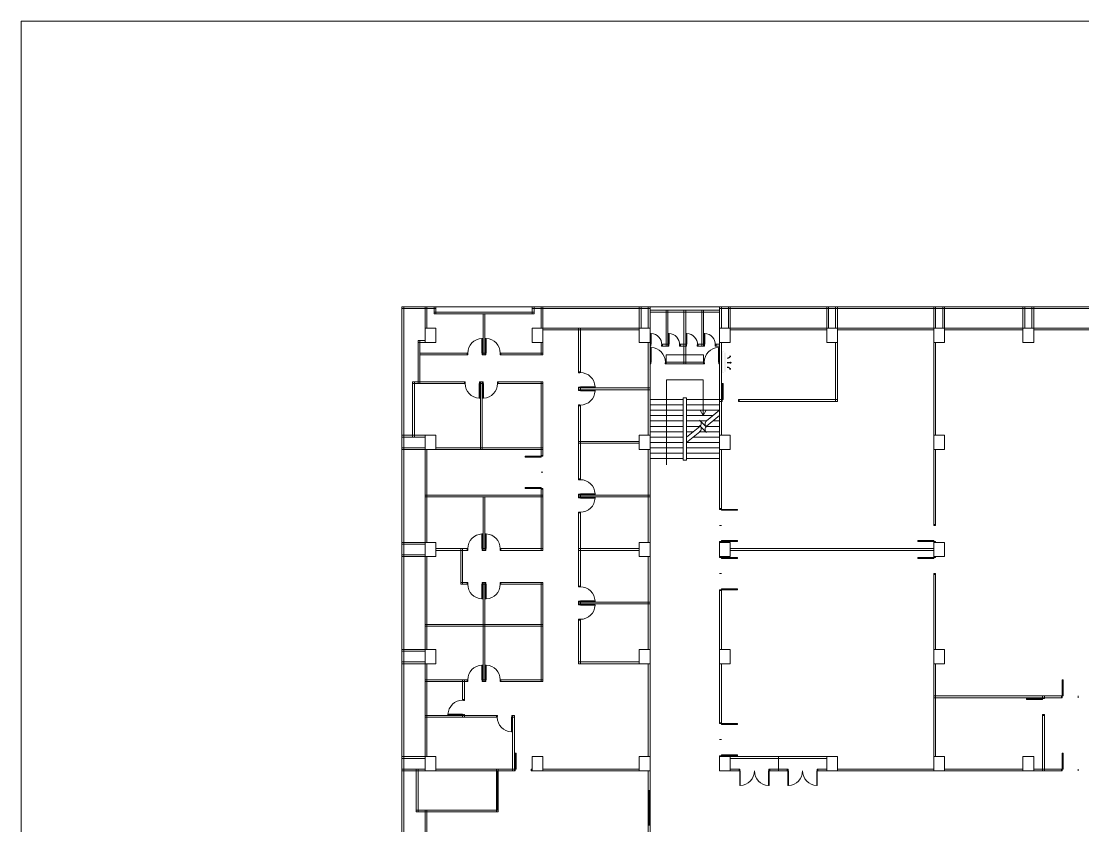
# Model space of a CAD drawing. Header units: metres. Extents: x 159 to 278, y 278 to 360.
# Drawn here: x 158.8 to 218.3, y 314.9 to 360 of the extents above; entities that cross this region are included whole.
import ezdxf

# ---------------------------------------------------------------- set-up
doc = ezdxf.new("R2010")
doc.units = ezdxf.units.M
doc.header["$MEASUREMENT"] = 0
doc.layers.add('BODR', color=13, linetype='Continuous')
doc.layers.add('DOOR', color=7, linetype='Continuous')

msp = doc.modelspace()

# ---------------------------------------------------------------- hatches: boundary and pattern name
at = {"linetype": 'ByBlock', "lineweight": 5}
h = msp.add_hatch(color=8, dxfattribs=at)
h.set_gradient(color1=(15, 228, 235), color2=(241, 254, 254), one_color=1, tint=0.97, name='CURVED')
h.paths.add_polyline_path([(198.099, 341.457), (198.099, 340.287), (198.194, 340.287), (198.194, 340.298), (198.11, 340.298), (198.11, 341.446), (198.194, 341.446), (198.194, 341.457)])
h = msp.add_hatch(color=8, dxfattribs=at)
h.set_gradient(color1=(15, 228, 235), color2=(241, 254, 254), one_color=1, tint=0.97, name='CURVED')
h.paths.add_polyline_path([(198.272, 341.411), (198.233, 341.411), (198.233, 340.335), (198.272, 340.335)])
h = msp.add_hatch(color=8, dxfattribs=at)
h.set_gradient(color1=(0, 255, 255), color2=(102, 255, 255), one_color=1, tint=0.7, name='CURVED')
h.paths.add_polyline_path([(198.361, 340.877), (198.361, 340.807), (198.552, 340.807), (198.552, 340.77), (198.631, 340.843), (198.552, 340.915), (198.552, 340.877)])
h = msp.add_hatch(color=8, dxfattribs=at)
h.set_gradient(color1=(0, 255, 255), color2=(102, 255, 255), one_color=1, tint=0.7, name='CURVED')
h.paths.add_polyline_path([(198.557, 341.16), (198.585, 341.134), (198.585, 341.242), (198.477, 341.233), (198.505, 341.208, -0.359879), (198.364, 341.135), (198.363, 341.065, 0.305546)])
h = msp.add_hatch(color=8, dxfattribs=at)
h.set_gradient(color1=(0, 255, 255), color2=(102, 255, 255), one_color=1, tint=0.7, name='CURVED')
h.paths.add_polyline_path([(198.36, 340.622), (198.361, 340.552, -0.359879), (198.502, 340.479), (198.474, 340.454), (198.581, 340.445), (198.581, 340.553), (198.553, 340.527, 0.305546)])

# ---------------------------------------------------------------- linework, layer by layer
at = {"color": 8, "linetype": 'ByBlock', "lineweight": 5}
for p, q in [((188.046, 343.979), (180.146, 343.979)), ((180.146, 335.979), (180.146, 343.979)), ((181.446, 343.879), (180.146, 343.879)), ((180.246, 295.779), (180.246, 343.979)), ((181.446, 342.779), (181.446, 343.979)), ((182.046, 343.879), (181.446, 343.879)), ((181.546, 342.779), (181.546, 343.979)), ((181.946, 343.579), (181.946, 343.979)), ((182.046, 343.579), (182.046, 343.979)), ((187.446, 343.579), (187.446, 343.979)), ((188.046, 343.879), (187.446, 343.879)), ((187.546, 343.579), (187.546, 343.979)), ((187.946, 342.779), (187.946, 343.979)), ((188.046, 342.779), (188.046, 343.979)), ((188.046, 343.979), (242.446, 343.979)), ((188.046, 343.879), (193.446, 343.879)), ((193.446, 343.979), (194.046, 343.979)), ((193.446, 342.779), (193.446, 343.979)), ((193.446, 343.879), (194.046, 343.879)), ((193.546, 342.779), (193.546, 343.979)), ((193.946, 342.779), (193.946, 343.979)), ((194.046, 342.779), (194.046, 343.979)), ((197.946, 343.979), (198.546, 343.979)), ((197.946, 342.779), (197.946, 343.979)), ((197.946, 343.879), (198.546, 343.879)), ((198.046, 342.779), (198.046, 343.979)), ((198.446, 342.779), (198.446, 343.979)), ((198.546, 342.779), (198.546, 343.979)), ((198.546, 343.879), (231.946, 343.879)), ((203.946, 343.979), (204.546, 343.979)), ((203.946, 342.779), (203.946, 343.979)), ((203.946, 343.879), (204.546, 343.879)), ((204.046, 342.779), (204.046, 343.979)), ((204.446, 342.779), (204.446, 343.979)), ((204.546, 342.779), (204.546, 343.979)), ((209.946, 343.979), (210.546, 343.979)), ((209.946, 342.779), (209.946, 343.979)), ((209.946, 343.879), (210.546, 343.879)), ((210.046, 342.779), (210.046, 343.979)), ((210.446, 342.779), (210.446, 343.979)), ((210.546, 342.779), (210.546, 343.979)), ((214.946, 343.979), (215.546, 343.979)), ((214.946, 342.779), (214.946, 343.979)), ((214.946, 343.879), (215.546, 343.879)), ((215.046, 342.779), (215.046, 343.979)), ((215.446, 342.779), (215.446, 343.979)), ((215.546, 342.779), (215.546, 343.979)), ((187.546, 343.679), (181.946, 343.679)), ((187.546, 343.579), (181.946, 343.579)), ((184.696, 343.579), (184.696, 341.279)), ((184.796, 343.579), (184.796, 341.279)), ((197.946, 343.779), (194.046, 343.779)), ((197.946, 343.679), (194.046, 343.679)), ((194.946, 343.779), (194.946, 341.779)), ((195.046, 343.779), (195.046, 341.779)), ((195.946, 340.779), (195.946, 343.779)), ((196.046, 340.779), (196.046, 343.779)), ((196.946, 343.779), (196.946, 341.779)), ((197.046, 343.779), (197.046, 341.779)), ((181.446, 341.979), (181.446, 342.779)), ((181.446, 342.779), (182.046, 342.779)), ((182.046, 342.779), (182.046, 341.979)), ((187.446, 341.979), (187.446, 342.779)), ((187.446, 342.779), (188.046, 342.779)), ((193.446, 342.779), (188.046, 342.779)), ((188.046, 342.779), (188.046, 341.979)), ((193.446, 342.679), (188.046, 342.679)), ((190.046, 340.279), (190.046, 342.779)), ((190.146, 340.289), (190.146, 342.779)), ((193.446, 341.979), (193.446, 342.779)), ((193.446, 342.779), (194.046, 342.779)), ((194.046, 342.779), (194.046, 341.979)), ((197.946, 342.779), (198.546, 342.779)), ((197.946, 341.979), (197.946, 342.779)), ((197.946, 342.779), (198.546, 342.779)), ((203.946, 342.779), (198.546, 342.779)), ((198.546, 342.779), (198.546, 341.979)), ((203.946, 342.679), (198.546, 342.679)), ((203.946, 342.779), (232.546, 342.779)), ((203.946, 341.979), (203.946, 342.779)), ((203.946, 342.779), (204.546, 342.779)), ((204.546, 342.779), (204.546, 341.979)), ((204.546, 342.679), (209.946, 342.679)), ((209.946, 341.979), (209.946, 342.779)), ((209.946, 342.779), (210.546, 342.779)), ((210.546, 342.779), (210.546, 341.979)), ((210.546, 342.679), (214.946, 342.679)), ((214.946, 341.979), (214.946, 342.779)), ((214.946, 342.779), (215.546, 342.779)), ((215.546, 342.779), (215.546, 341.979)), ((215.546, 342.679), (219.946, 342.679)), ((181.046, 339.679), (181.046, 342.079)), ((181.446, 342.079), (181.046, 342.079)), ((181.146, 339.679), (181.146, 342.079)), ((181.446, 341.979), (181.046, 341.979)), ((182.046, 341.979), (181.446, 341.979)), ((188.046, 341.979), (187.446, 341.979)), ((187.946, 341.979), (187.946, 341.279)), ((188.046, 341.979), (188.046, 341.279)), ((194.046, 341.979), (193.446, 341.979)), ((193.946, 341.979), (193.946, 336.779)), ((194.046, 341.979), (194.046, 336.779)), ((194.086, 341.779), (194.046, 341.779)), ((194.096, 341.679), (194.046, 341.679)), ((195.096, 341.779), (194.696, 341.779)), ((195.086, 341.879), (194.706, 341.879)), ((196.096, 341.779), (195.696, 341.779)), ((196.086, 341.879), (195.706, 341.879)), ((197.096, 341.779), (196.696, 341.779)), ((197.086, 341.879), (196.706, 341.879)), ((197.946, 341.779), (197.696, 341.779)), ((197.946, 341.879), (197.706, 341.879)), ((197.946, 336.779), (197.946, 341.979)), ((198.546, 341.979), (197.946, 341.979)), ((198.046, 336.779), (198.046, 341.979)), ((204.546, 341.979), (203.946, 341.979)), ((204.446, 341.979), (204.446, 338.679)), ((204.546, 341.979), (204.546, 338.679)), ((209.946, 336.779), (209.946, 341.979)), ((210.546, 341.979), (209.946, 341.979)), ((210.046, 336.779), (210.046, 341.979)), ((215.546, 341.979), (214.946, 341.979)), ((181.146, 341.379), (183.836, 341.379)), ((181.146, 341.279), (183.846, 341.279)), ((184.646, 341.279), (184.846, 341.279)), ((184.656, 341.379), (184.836, 341.379)), ((185.646, 341.279), (188.046, 341.279)), ((185.656, 341.379), (188.046, 341.379)), ((194.086, 340.879), (194.046, 340.879)), ((197.086, 340.879), (194.906, 340.879)), ((197.046, 341.279), (194.946, 341.279)), ((194.946, 340.779), (194.946, 341.279)), ((197.046, 340.779), (197.046, 341.279)), ((197.946, 340.879), (197.906, 340.879)), ((194.096, 340.779), (194.046, 340.779)), ((197.096, 340.779), (194.896, 340.779)), ((197.946, 340.779), (197.896, 340.779)), ((180.746, 336.679), (180.746, 339.779)), ((181.146, 339.779), (180.746, 339.779)), ((181.146, 339.679), (180.746, 339.679)), ((180.846, 336.679), (180.846, 339.779)), ((181.146, 339.779), (183.696, 339.779)), ((181.146, 339.679), (183.686, 339.679)), ((184.496, 339.779), (184.696, 339.779)), ((184.506, 339.679), (184.686, 339.679)), ((184.546, 339.779), (184.546, 335.979)), ((184.646, 339.779), (184.646, 335.979)), ((185.496, 339.779), (188.046, 339.779)), ((185.506, 339.679), (188.046, 339.679)), ((187.946, 339.779), (187.946, 335.654)), ((188.046, 339.779), (188.046, 335.654)), ((194.971, 335.122), (194.971, 339.879)), ((194.971, 339.879), (197.021, 339.879)), ((197.021, 337.879), (197.021, 339.879)), ((198.096, 338.779), (198.096, 339.679)), ((198.096, 339.679), (198.146, 339.679)), ((198.146, 339.679), (198.146, 338.779)), ((190.046, 339.279), (190.046, 339.479)), ((194.046, 339.429), (190.046, 339.429)), ((194.046, 339.329), (190.046, 339.329)), ((190.146, 339.289), (190.146, 339.469)), ((190.046, 334.279), (190.046, 338.479)), ((190.146, 334.289), (190.146, 338.469)), ((194.046, 338.779), (195.896, 338.779)), ((194.046, 338.479), (195.896, 338.479)), ((195.896, 338.879), (196.096, 338.879)), ((195.896, 335.379), (195.896, 338.879)), ((196.096, 335.379), (196.096, 338.879)), ((196.096, 338.779), (197.946, 338.779)), ((196.096, 338.479), (197.946, 338.479)), ((198.096, 338.779), (197.946, 338.779)), ((198.096, 338.679), (197.946, 338.679)), ((198.146, 338.779), (198.096, 338.779)), ((204.546, 338.779), (198.996, 338.779)), ((198.996, 338.679), (198.996, 338.779)), ((204.546, 338.679), (198.996, 338.679)), ((194.046, 338.179), (195.896, 338.179)), ((194.046, 337.879), (195.896, 337.879)), ((196.096, 338.179), (197.946, 338.179)), ((196.096, 337.879), (197.576, 337.879)), ((197.021, 337.879), (196.849, 338.179)), ((197.021, 337.879), (197.194, 338.179)), ((197.946, 338.179), (197.21, 337.582)), ((197.946, 337.879), (197.21, 337.282)), ((194.046, 337.579), (195.896, 337.579)), ((194.046, 337.279), (195.896, 337.279)), ((196.096, 337.579), (197.207, 337.579)), ((196.096, 337.279), (196.836, 337.279)), ((196.834, 337.277), (196.096, 336.679)), ((196.821, 337.629), (197.221, 337.229)), ((196.821, 337.629), (197.221, 337.229)), ((196.821, 337.329), (197.221, 336.929)), ((196.821, 337.329), (197.221, 336.929)), ((197.207, 337.279), (197.946, 337.279)), ((197.576, 337.579), (197.946, 337.579)), ((181.446, 336.779), (180.146, 336.779)), ((181.446, 336.679), (180.146, 336.679)), ((180.246, 335.979), (180.246, 336.779)), ((181.446, 335.979), (181.446, 336.779)), ((181.446, 336.779), (182.046, 336.779)), ((182.046, 336.779), (182.046, 335.979)), ((193.446, 335.979), (193.446, 336.779)), ((193.446, 336.779), (194.046, 336.779)), ((194.046, 336.979), (195.896, 336.979)), ((194.046, 336.779), (194.046, 335.979)), ((194.046, 336.679), (195.896, 336.679)), ((196.096, 336.979), (196.466, 336.979)), ((196.834, 336.977), (196.096, 336.379)), ((196.466, 336.679), (197.946, 336.679)), ((196.836, 336.979), (197.946, 336.979)), ((197.946, 335.979), (197.946, 336.779)), ((197.946, 336.779), (198.546, 336.779)), ((198.546, 336.779), (198.546, 335.979)), ((209.946, 335.979), (209.946, 336.779)), ((209.946, 336.779), (210.546, 336.779)), ((210.546, 336.779), (210.546, 335.979)), ((193.446, 336.429), (190.046, 336.429)), ((193.446, 336.329), (190.046, 336.329)), ((194.046, 336.379), (195.896, 336.379)), ((196.096, 336.379), (197.946, 336.379)), ((180.146, 336.079), (181.446, 336.079)), ((180.146, 335.979), (181.446, 335.979)), ((180.146, 335.979), (180.146, 295.779)), ((181.446, 335.979), (181.446, 317.979)), ((182.046, 335.979), (181.446, 335.979)), ((181.546, 335.979), (181.546, 330.779)), ((182.046, 336.079), (188.046, 336.079)), ((182.046, 335.979), (188.046, 335.979)), ((187.946, 335.604), (187.046, 335.604)), ((187.046, 335.604), (187.046, 335.554)), ((187.046, 335.554), (187.946, 335.554)), ((187.946, 335.554), (187.946, 335.604)), ((194.046, 335.979), (193.446, 335.979)), ((193.946, 335.979), (193.946, 330.779)), ((194.046, 336.079), (195.896, 336.079)), ((194.046, 335.979), (194.046, 330.779)), ((194.046, 335.779), (195.896, 335.779)), ((196.096, 336.079), (197.946, 336.079)), ((196.096, 335.779), (197.946, 335.779)), ((197.946, 332.629), (197.946, 335.979)), ((198.546, 335.979), (197.946, 335.979)), ((198.046, 332.629), (198.046, 335.979)), ((209.946, 331.729), (209.946, 335.979)), ((210.546, 335.979), (209.946, 335.979)), ((210.046, 331.729), (210.046, 335.979)), ((194.046, 335.479), (195.896, 335.479)), ((195.896, 335.379), (196.096, 335.379)), ((196.096, 335.479), (197.946, 335.479)), ((188.046, 334.704), (187.946, 334.704)), ((187.046, 333.804), (187.046, 333.854)), ((187.046, 333.854), (187.946, 333.854)), ((187.946, 333.804), (187.046, 333.804)), ((187.946, 333.854), (187.946, 333.804)), ((187.946, 333.754), (187.946, 330.329)), ((188.046, 333.754), (188.046, 330.329)), ((188.046, 333.429), (181.446, 333.429)), ((188.046, 333.329), (181.446, 333.329)), ((184.696, 333.329), (184.696, 330.329)), ((184.796, 333.329), (184.796, 330.329)), ((190.046, 333.279), (190.046, 333.479)), ((194.046, 333.429), (190.046, 333.429)), ((194.046, 333.329), (190.046, 333.329)), ((190.146, 333.289), (190.146, 333.469)), ((198.046, 332.629), (198.946, 332.629)), ((198.046, 332.579), (198.046, 332.629)), ((198.946, 332.579), (198.046, 332.579)), ((198.946, 332.629), (198.946, 332.579)), ((190.046, 328.279), (190.046, 332.479)), ((190.146, 328.289), (190.146, 332.469)), ((197.946, 331.729), (198.046, 331.729)), ((210.046, 331.729), (209.946, 331.729)), ((180.146, 329.979), (180.146, 330.779)), ((181.546, 330.779), (180.146, 330.779)), ((180.246, 329.979), (180.246, 330.779)), ((181.446, 329.979), (181.446, 330.779)), ((181.446, 330.779), (182.046, 330.779)), ((182.046, 330.779), (182.046, 329.979)), ((193.446, 329.979), (193.446, 330.779)), ((193.446, 330.779), (194.046, 330.779)), ((194.046, 330.779), (194.046, 329.979)), ((197.946, 330.779), (197.946, 330.829)), ((197.946, 329.979), (197.946, 330.779)), ((197.946, 330.779), (198.546, 330.779)), ((198.946, 330.879), (198.046, 330.879)), ((198.046, 330.879), (198.046, 330.829)), ((198.046, 330.779), (198.046, 330.829)), ((198.046, 330.829), (198.946, 330.829)), ((198.546, 330.779), (198.546, 329.979)), ((198.946, 330.829), (198.946, 330.879)), ((209.046, 330.829), (209.046, 330.879)), ((209.046, 330.879), (209.946, 330.879)), ((209.946, 330.829), (209.046, 330.829)), ((209.946, 330.879), (209.946, 330.829)), ((209.946, 330.779), (209.946, 330.829)), ((209.946, 329.979), (209.946, 330.779)), ((209.946, 330.779), (210.546, 330.779)), ((210.046, 330.779), (210.046, 330.829)), ((210.546, 330.779), (210.546, 329.979)), ((181.446, 330.679), (180.146, 330.679)), ((183.836, 330.429), (182.046, 330.429)), ((183.846, 330.329), (182.046, 330.329)), ((183.446, 330.429), (183.446, 328.429)), ((183.546, 330.429), (183.546, 328.429)), ((184.846, 330.329), (184.646, 330.329)), ((184.836, 330.429), (184.656, 330.429)), ((188.046, 330.329), (185.646, 330.329)), ((188.046, 330.429), (185.656, 330.429)), ((193.446, 330.429), (190.046, 330.429)), ((193.446, 330.329), (190.046, 330.329)), ((198.546, 330.429), (209.946, 330.429)), ((198.546, 330.329), (209.946, 330.329)), ((181.446, 330.079), (180.146, 330.079)), ((181.546, 329.979), (180.146, 329.979)), ((182.046, 329.979), (181.446, 329.979)), ((181.546, 329.979), (181.546, 324.779)), ((194.046, 329.979), (193.446, 329.979)), ((193.946, 329.979), (193.946, 324.779)), ((194.046, 329.979), (194.046, 324.779)), ((197.946, 329.929), (197.946, 329.979)), ((198.546, 329.979), (197.946, 329.979)), ((198.046, 329.929), (198.046, 329.979)), ((198.046, 329.929), (198.046, 329.979)), ((198.046, 329.929), (198.946, 329.929)), ((198.046, 329.879), (198.046, 329.929)), ((198.946, 329.879), (198.046, 329.879)), ((198.946, 329.929), (198.946, 329.879)), ((209.946, 329.929), (209.046, 329.929)), ((209.046, 329.929), (209.046, 329.879)), ((209.046, 329.879), (209.946, 329.879)), ((209.946, 329.929), (209.946, 329.979)), ((210.546, 329.979), (209.946, 329.979)), ((209.946, 329.879), (209.946, 329.929)), ((210.046, 329.929), (210.046, 329.979)), ((197.946, 329.029), (198.046, 329.029)), ((209.946, 324.779), (209.946, 329.029)), ((210.046, 329.029), (209.946, 329.029)), ((210.046, 324.779), (210.046, 329.029)), ((183.846, 328.529), (183.446, 328.529)), ((183.836, 328.429), (183.446, 328.429)), ((184.846, 328.529), (184.646, 328.529)), ((184.836, 328.429), (184.656, 328.429)), ((184.696, 328.529), (184.696, 322.979)), ((184.796, 328.529), (184.796, 322.979)), ((188.046, 328.529), (185.646, 328.529)), ((188.046, 328.429), (185.656, 328.429)), ((187.946, 328.529), (187.946, 322.979)), ((188.046, 328.529), (188.046, 322.979)), ((197.946, 324.779), (197.946, 328.129)), ((198.946, 328.179), (198.046, 328.179)), ((198.046, 328.179), (198.046, 328.129)), ((198.046, 324.779), (198.046, 328.129)), ((198.046, 328.129), (198.946, 328.129)), ((198.946, 328.129), (198.946, 328.179)), ((190.046, 327.279), (190.046, 327.479)), ((194.046, 327.429), (190.046, 327.429)), ((194.046, 327.329), (190.046, 327.329)), ((190.146, 327.289), (190.146, 327.469)), ((188.046, 326.179), (181.446, 326.179)), ((188.046, 326.079), (181.446, 326.079)), ((190.046, 323.979), (190.046, 326.479)), ((190.146, 323.979), (190.146, 326.469)), ((180.146, 323.979), (180.146, 324.779)), ((181.546, 324.779), (180.146, 324.779)), ((181.446, 324.679), (180.146, 324.679)), ((180.246, 323.979), (180.246, 324.779)), ((181.446, 323.979), (181.446, 324.779)), ((181.446, 324.779), (182.046, 324.779)), ((182.046, 324.779), (182.046, 323.979)), ((193.446, 323.979), (193.446, 324.779)), ((193.446, 324.779), (194.046, 324.779)), ((194.046, 324.779), (194.046, 323.979)), ((197.946, 323.979), (197.946, 324.779)), ((197.946, 324.779), (198.546, 324.779)), ((198.546, 324.779), (198.546, 323.979)), ((209.946, 323.979), (209.946, 324.779)), ((209.946, 324.779), (210.546, 324.779)), ((210.546, 324.779), (210.546, 323.979)), ((181.446, 324.079), (180.146, 324.079)), ((181.546, 323.979), (180.146, 323.979)), ((182.046, 323.979), (181.446, 323.979)), ((181.546, 323.979), (181.546, 318.779)), ((193.446, 324.079), (190.046, 324.079)), ((193.446, 323.979), (190.046, 323.979)), ((194.046, 323.979), (193.446, 323.979)), ((193.946, 323.979), (193.946, 318.779)), ((194.046, 323.979), (194.046, 318.779)), ((197.946, 320.629), (197.946, 323.979)), ((198.546, 323.979), (197.946, 323.979)), ((198.046, 320.629), (198.046, 323.979)), ((209.946, 318.779), (209.946, 323.979)), ((210.546, 323.979), (209.946, 323.979)), ((210.046, 318.779), (210.046, 323.979)), ((183.836, 323.079), (181.446, 323.079)), ((183.546, 323.079), (183.546, 321.939)), ((183.646, 323.079), (183.646, 321.929)), ((184.836, 323.079), (184.656, 323.079)), ((188.046, 323.079), (185.656, 323.079)), ((217.146, 322.179), (217.146, 323.079)), ((217.146, 323.079), (217.196, 323.079)), ((217.196, 323.079), (217.196, 322.179)), ((183.846, 322.979), (181.446, 322.979)), ((184.846, 322.979), (184.646, 322.979)), ((188.046, 322.979), (185.646, 322.979)), ((216.146, 322.179), (209.946, 322.179)), ((216.146, 322.079), (209.946, 322.079)), ((216.046, 322.029), (215.146, 322.029)), ((215.146, 322.029), (215.146, 321.979)), ((215.146, 321.979), (216.046, 321.979)), ((216.046, 322.029), (216.046, 322.179)), ((216.046, 321.979), (216.046, 322.029)), ((216.146, 322.029), (216.146, 322.179)), ((216.146, 322.179), (217.146, 322.179)), ((216.146, 322.079), (217.146, 322.079)), ((217.196, 322.179), (217.146, 322.179)), ((218.046, 322.079), (218.046, 322.179)), ((185.496, 321.079), (181.446, 321.079)), ((185.486, 320.979), (181.446, 320.979)), ((183.546, 321.119), (183.546, 320.979)), ((183.646, 321.129), (183.646, 320.979)), ((186.446, 321.079), (186.346, 321.079)), ((186.346, 317.979), (186.346, 321.079)), ((186.446, 320.979), (186.346, 320.979)), ((186.446, 317.979), (186.446, 321.079)), ((198.046, 320.629), (198.946, 320.629)), ((198.046, 320.579), (198.046, 320.629)), ((198.946, 320.629), (198.946, 320.579)), ((216.046, 317.979), (216.046, 321.129)), ((216.146, 321.129), (216.046, 321.129)), ((216.146, 317.979), (216.146, 321.129)), ((198.946, 320.579), (198.046, 320.579)), ((197.946, 319.729), (198.046, 319.729)), ((186.496, 318.079), (186.496, 318.979)), ((186.496, 318.979), (186.546, 318.979)), ((186.546, 318.979), (186.546, 318.079)), ((198.946, 318.879), (198.046, 318.879)), ((198.046, 318.879), (198.046, 318.829)), ((198.946, 318.829), (198.946, 318.879)), ((217.146, 318.079), (217.146, 318.979)), ((217.146, 318.979), (217.196, 318.979)), ((217.196, 318.979), (217.196, 318.079)), ((180.146, 317.979), (180.146, 318.779)), ((181.546, 318.779), (180.146, 318.779)), ((181.446, 318.679), (180.146, 318.679)), ((180.246, 317.979), (180.246, 318.779)), ((181.446, 317.979), (181.446, 318.779)), ((181.446, 318.779), (182.046, 318.779)), ((182.046, 318.779), (182.046, 317.979)), ((187.446, 317.979), (187.446, 318.779)), ((187.446, 318.779), (188.046, 318.779)), ((188.046, 318.779), (188.046, 317.979)), ((193.446, 317.979), (193.446, 318.779)), ((193.446, 318.779), (194.046, 318.779)), ((194.046, 318.779), (194.046, 317.979)), ((197.946, 318.779), (197.946, 318.829)), ((197.946, 318.779), (204.546, 318.779)), ((197.946, 317.979), (197.946, 318.779)), ((197.946, 318.779), (198.546, 318.779)), ((198.046, 318.779), (198.046, 318.829)), ((198.046, 318.829), (198.946, 318.829)), ((198.546, 318.779), (198.546, 317.979)), ((198.546, 318.679), (203.946, 318.679)), ((201.246, 318.779), (201.246, 317.979)), ((203.946, 317.979), (203.946, 318.779)), ((203.946, 318.779), (204.546, 318.779)), ((204.546, 318.779), (204.546, 317.979)), ((209.946, 317.979), (209.946, 318.779)), ((209.946, 318.779), (210.546, 318.779)), ((210.546, 318.779), (210.546, 317.979)), ((214.946, 317.979), (214.946, 318.779)), ((214.946, 318.779), (215.546, 318.779)), ((215.546, 318.779), (215.546, 317.979)), ((181.446, 318.079), (180.146, 318.079)), ((181.546, 317.979), (180.146, 317.979)), ((180.946, 318.079), (180.946, 315.679)), ((181.046, 318.079), (181.046, 315.679)), ((182.046, 317.979), (181.446, 317.979)), ((186.496, 318.079), (182.046, 318.079)), ((186.496, 317.979), (182.046, 317.979)), ((185.446, 318.079), (185.446, 315.679)), ((185.546, 317.929), (185.446, 317.929)), ((185.496, 316.929), (185.496, 317.929)), ((185.546, 317.904), (185.496, 317.904)), ((185.521, 316.954), (185.521, 317.904)), ((185.546, 318.079), (185.546, 315.679)), ((186.546, 318.079), (186.496, 318.079)), ((187.446, 318.079), (187.396, 318.079)), ((187.396, 317.979), (187.396, 318.079)), ((194.046, 317.979), (187.396, 317.979)), ((188.046, 317.979), (187.446, 317.979)), ((193.446, 318.079), (188.046, 318.079)), ((194.046, 317.979), (193.446, 317.979)), ((193.946, 317.979), (193.946, 313.779)), ((194.046, 317.979), (194.046, 313.779)), ((197.946, 317.979), (199.076, 317.979)), ((198.546, 317.979), (197.946, 317.979)), ((198.546, 318.079), (199.086, 318.079)), ((200.706, 318.079), (201.786, 318.079)), ((200.716, 317.979), (201.776, 317.979)), ((203.406, 318.079), (203.946, 318.079)), ((203.416, 317.979), (204.546, 317.979)), ((204.546, 317.979), (203.946, 317.979)), ((209.946, 318.079), (204.546, 318.079)), ((209.946, 317.979), (204.546, 317.979)), ((210.546, 317.979), (209.946, 317.979)), ((214.946, 318.079), (210.546, 318.079)), ((214.946, 317.979), (210.546, 317.979)), ((215.546, 317.979), (214.946, 317.979)), ((217.146, 318.079), (215.546, 318.079)), ((217.146, 317.979), (215.546, 317.979)), ((217.196, 318.079), (217.146, 318.079)), ((218.046, 317.979), (218.046, 318.079)), ((185.446, 316.929), (185.546, 316.929)), ((185.446, 316.879), (185.546, 316.879)), ((185.446, 316.829), (185.546, 316.829)), ((185.446, 316.804), (185.496, 316.804)), ((185.471, 315.854), (185.471, 316.804)), ((185.496, 316.954), (185.546, 316.954)), ((185.496, 315.829), (185.496, 316.829)), ((194.046, 316.879), (193.946, 316.879)), ((194.046, 316.829), (193.946, 316.829)), ((193.996, 315.929), (193.996, 316.829)), ((194.046, 316.804), (193.996, 316.804)), ((194.021, 315.954), (194.021, 316.804)), ((194.046, 315.929), (193.946, 315.929)), ((194.046, 315.879), (193.946, 315.879)), ((194.046, 315.954), (193.996, 315.954)), ((181.546, 315.779), (180.946, 315.779)), ((181.546, 315.679), (180.946, 315.679)), ((181.446, 315.779), (181.446, 313.779)), ((181.546, 315.779), (181.546, 313.779)), ((181.546, 315.779), (185.546, 315.779)), ((181.546, 315.679), (185.546, 315.679)), ((185.446, 315.854), (185.496, 315.854)), ((185.446, 315.829), (185.546, 315.829)), ((194.046, 315.829), (193.946, 315.829)), ((193.996, 315.804), (193.946, 315.804)), ((193.971, 315.804), (193.971, 314.954)), ((193.996, 315.829), (193.996, 314.929)), ((193.996, 314.954), (193.946, 314.954)), ((194.046, 314.929), (193.946, 314.929))]:
    msp.add_line(p, q, dxfattribs=at)
for points in [[(194.086, 342.479), (194.116, 342.479), (194.116, 341.879), (194.086, 341.879)], [(195.086, 342.479), (195.116, 342.479), (195.116, 341.879), (195.086, 341.879)], [(196.086, 342.479), (196.116, 342.479), (196.116, 341.879), (196.086, 341.879)], [(197.086, 342.479), (197.116, 342.479), (197.116, 341.879), (197.086, 341.879)], [(198.046, 338.779), (198.096, 338.779), (198.096, 338.679), (198.046, 338.679)], [(199.046, 338.779), (198.996, 338.779), (198.996, 338.679), (199.046, 338.679)], [(187.946, 335.654), (187.946, 335.604), (188.046, 335.604), (188.046, 335.654)], [(187.946, 333.754), (187.946, 333.804), (188.046, 333.804), (188.046, 333.754)], [(198.046, 332.679), (198.046, 332.629), (197.946, 332.629), (197.946, 332.679)], [(209.946, 331.779), (209.946, 331.729), (210.046, 331.729), (210.046, 331.779)], [(198.046, 330.779), (198.046, 330.829), (197.946, 330.829), (197.946, 330.779)], [(209.946, 330.779), (209.946, 330.829), (210.046, 330.829), (210.046, 330.779)], [(198.046, 329.979), (198.046, 329.929), (197.946, 329.929), (197.946, 329.979)], [(209.946, 329.979), (209.946, 329.929), (210.046, 329.929), (210.046, 329.979)], [(209.946, 328.979), (209.946, 329.029), (210.046, 329.029), (210.046, 328.979)], [(198.046, 328.079), (198.046, 328.129), (197.946, 328.129), (197.946, 328.079)], [(216.046, 322.079), (216.046, 322.029), (216.146, 322.029), (216.146, 322.079)], [(217.096, 322.179), (217.146, 322.179), (217.146, 322.079), (217.096, 322.079)], [(198.046, 320.679), (198.046, 320.629), (197.946, 320.629), (197.946, 320.679)], [(216.046, 321.079), (216.046, 321.129), (216.146, 321.129), (216.146, 321.079)], [(198.046, 318.779), (198.046, 318.829), (197.946, 318.829), (197.946, 318.779)], [(186.446, 318.079), (186.496, 318.079), (186.496, 317.979), (186.446, 317.979)], [(187.446, 318.079), (187.396, 318.079), (187.396, 317.979), (187.446, 317.979)], [(217.096, 318.079), (217.146, 318.079), (217.146, 317.979), (217.096, 317.979)]]:
    msp.add_lwpolyline(points, close=True, dxfattribs=at)
for centre, radius, start, end in [((194.086, 341.859), 0.621, 358.15365, 87.19072), ((195.086, 341.859), 0.621, 358.15365, 87.19072), ((196.086, 341.859), 0.621, 358.15365, 87.19072), ((197.086, 341.859), 0.621, 358.15365, 87.19072), ((196.685, 337.448), 0.227, 307.04267, 52.95733), ((196.685, 337.148), 0.227, 307.04267, 52.95733), ((197.358, 337.41), 0.227, 127.13903, 232.86097), ((197.358, 337.11), 0.227, 127.13903, 232.86097)]:
    msp.add_arc(centre, radius, start, end, dxfattribs=at)
at = {"layer": 'BODR', "color": 8, "linetype": 'ByBlock', "lineweight": 5}
msp.add_lwpolyline([(158.813, 278.072), (277.613, 278.072), (277.613, 359.972), (158.813, 359.972)], close=True, dxfattribs=at)
at = {"layer": 'DOOR', "color": 8, "linetype": 'ByBlock', "lineweight": 5}
for points in [[(184.656, 342.199), (184.626, 342.199), (184.626, 341.379), (184.656, 341.379)], [(184.836, 342.199), (184.866, 342.199), (184.866, 341.379), (184.836, 341.379)], [(194.086, 341.879), (194.046, 341.879), (194.046, 341.779), (194.096, 341.779), (194.096, 341.839), (194.086, 341.839)], [(194.086, 341.699), (194.116, 341.699), (194.116, 340.879), (194.086, 340.879)], [(194.696, 341.829), (194.696, 341.839), (194.706, 341.839), (194.706, 341.879), (194.746, 341.879), (194.746, 341.779), (194.696, 341.779), (194.696, 341.839)], [(195.086, 341.879), (195.046, 341.879), (195.046, 341.779), (195.096, 341.779), (195.096, 341.839), (195.086, 341.839)], [(195.696, 341.829), (195.696, 341.839), (195.706, 341.839), (195.706, 341.879), (195.746, 341.879), (195.746, 341.779), (195.696, 341.779), (195.696, 341.839)], [(196.086, 341.879), (196.046, 341.879), (196.046, 341.779), (196.096, 341.779), (196.096, 341.839), (196.086, 341.839)], [(196.696, 341.829), (196.696, 341.839), (196.706, 341.839), (196.706, 341.879), (196.746, 341.879), (196.746, 341.779), (196.696, 341.779), (196.696, 341.839)], [(197.086, 341.879), (197.046, 341.879), (197.046, 341.779), (197.096, 341.779), (197.096, 341.839), (197.086, 341.839)], [(197.696, 341.829), (197.696, 341.839), (197.706, 341.839), (197.706, 341.879), (197.746, 341.879), (197.746, 341.779), (197.696, 341.779), (197.696, 341.839)], [(197.906, 341.699), (197.876, 341.699), (197.876, 340.879), (197.906, 340.879)], [(183.846, 341.329), (183.846, 341.339), (183.836, 341.339), (183.836, 341.379), (183.796, 341.379), (183.796, 341.279), (183.846, 341.279), (183.846, 341.339)], [(184.656, 341.379), (184.696, 341.379), (184.696, 341.279), (184.646, 341.279), (184.646, 341.339), (184.656, 341.339)], [(184.836, 341.379), (184.796, 341.379), (184.796, 341.279), (184.846, 341.279), (184.846, 341.339), (184.836, 341.339)], [(185.646, 341.329), (185.646, 341.339), (185.656, 341.339), (185.656, 341.379), (185.696, 341.379), (185.696, 341.279), (185.646, 341.279), (185.646, 341.339)], [(194.086, 340.879), (194.046, 340.879), (194.046, 340.779), (194.096, 340.779), (194.096, 340.839), (194.086, 340.839)], [(194.896, 340.829), (194.896, 340.839), (194.906, 340.839), (194.906, 340.879), (194.946, 340.879), (194.946, 340.779), (194.896, 340.779), (194.896, 340.839)], [(197.096, 340.829), (197.096, 340.839), (197.086, 340.839), (197.086, 340.879), (197.046, 340.879), (197.046, 340.779), (197.096, 340.779), (197.096, 340.839)], [(197.906, 340.879), (197.946, 340.879), (197.946, 340.779), (197.896, 340.779), (197.896, 340.839), (197.906, 340.839)], [(190.096, 340.279), (190.106, 340.279), (190.106, 340.289), (190.146, 340.289), (190.146, 340.329), (190.046, 340.329), (190.046, 340.279), (190.106, 340.279)], [(183.696, 339.729), (183.696, 339.719), (183.686, 339.719), (183.686, 339.679), (183.646, 339.679), (183.646, 339.779), (183.696, 339.779), (183.696, 339.719)], [(184.506, 338.859), (184.476, 338.859), (184.476, 339.679), (184.506, 339.679)], [(184.506, 339.679), (184.546, 339.679), (184.546, 339.779), (184.496, 339.779), (184.496, 339.719), (184.506, 339.719)], [(184.686, 339.679), (184.646, 339.679), (184.646, 339.779), (184.696, 339.779), (184.696, 339.719), (184.686, 339.719)], [(184.686, 338.859), (184.716, 338.859), (184.716, 339.679), (184.686, 339.679)], [(185.496, 339.729), (185.496, 339.719), (185.506, 339.719), (185.506, 339.679), (185.546, 339.679), (185.546, 339.779), (185.496, 339.779), (185.496, 339.719)], [(190.146, 339.469), (190.146, 339.429), (190.046, 339.429), (190.046, 339.479), (190.106, 339.479), (190.106, 339.469)], [(190.146, 339.289), (190.146, 339.329), (190.046, 339.329), (190.046, 339.279), (190.106, 339.279), (190.106, 339.289)], [(190.966, 339.469), (190.966, 339.499), (190.146, 339.499), (190.146, 339.469)], [(190.966, 339.289), (190.966, 339.259), (190.146, 339.259), (190.146, 339.289)], [(190.096, 338.479), (190.106, 338.479), (190.106, 338.469), (190.146, 338.469), (190.146, 338.429), (190.046, 338.429), (190.046, 338.479), (190.106, 338.479)], [(190.096, 334.279), (190.106, 334.279), (190.106, 334.289), (190.146, 334.289), (190.146, 334.329), (190.046, 334.329), (190.046, 334.279), (190.106, 334.279)], [(190.146, 333.469), (190.146, 333.429), (190.046, 333.429), (190.046, 333.479), (190.106, 333.479), (190.106, 333.469)], [(190.146, 333.289), (190.146, 333.329), (190.046, 333.329), (190.046, 333.279), (190.106, 333.279), (190.106, 333.289)], [(190.966, 333.469), (190.966, 333.499), (190.146, 333.499), (190.146, 333.469)], [(190.966, 333.289), (190.966, 333.259), (190.146, 333.259), (190.146, 333.289)], [(190.096, 332.479), (190.106, 332.479), (190.106, 332.469), (190.146, 332.469), (190.146, 332.429), (190.046, 332.429), (190.046, 332.479), (190.106, 332.479)], [(184.656, 331.249), (184.626, 331.249), (184.626, 330.429), (184.656, 330.429)], [(184.836, 331.249), (184.866, 331.249), (184.866, 330.429), (184.836, 330.429)], [(183.846, 330.379), (183.846, 330.389), (183.836, 330.389), (183.836, 330.429), (183.796, 330.429), (183.796, 330.329), (183.846, 330.329), (183.846, 330.389)], [(184.656, 330.429), (184.696, 330.429), (184.696, 330.329), (184.646, 330.329), (184.646, 330.389), (184.656, 330.389)], [(184.836, 330.429), (184.796, 330.429), (184.796, 330.329), (184.846, 330.329), (184.846, 330.389), (184.836, 330.389)], [(185.646, 330.379), (185.646, 330.389), (185.656, 330.389), (185.656, 330.429), (185.696, 330.429), (185.696, 330.329), (185.646, 330.329), (185.646, 330.389)], [(183.846, 328.479), (183.846, 328.469), (183.836, 328.469), (183.836, 328.429), (183.796, 328.429), (183.796, 328.529), (183.846, 328.529), (183.846, 328.469)], [(184.656, 327.609), (184.626, 327.609), (184.626, 328.429), (184.656, 328.429)], [(184.656, 328.429), (184.696, 328.429), (184.696, 328.529), (184.646, 328.529), (184.646, 328.469), (184.656, 328.469)], [(184.836, 328.429), (184.796, 328.429), (184.796, 328.529), (184.846, 328.529), (184.846, 328.469), (184.836, 328.469)], [(184.836, 327.609), (184.866, 327.609), (184.866, 328.429), (184.836, 328.429)], [(185.646, 328.479), (185.646, 328.469), (185.656, 328.469), (185.656, 328.429), (185.696, 328.429), (185.696, 328.529), (185.646, 328.529), (185.646, 328.469)], [(190.096, 328.279), (190.106, 328.279), (190.106, 328.289), (190.146, 328.289), (190.146, 328.329), (190.046, 328.329), (190.046, 328.279), (190.106, 328.279)], [(190.146, 327.469), (190.146, 327.429), (190.046, 327.429), (190.046, 327.479), (190.106, 327.479), (190.106, 327.469)], [(190.146, 327.289), (190.146, 327.329), (190.046, 327.329), (190.046, 327.279), (190.106, 327.279), (190.106, 327.289)], [(190.966, 327.469), (190.966, 327.499), (190.146, 327.499), (190.146, 327.469)], [(190.966, 327.289), (190.966, 327.259), (190.146, 327.259), (190.146, 327.289)], [(190.096, 326.479), (190.106, 326.479), (190.106, 326.469), (190.146, 326.469), (190.146, 326.429), (190.046, 326.429), (190.046, 326.479), (190.106, 326.479)], [(184.656, 323.899), (184.626, 323.899), (184.626, 323.079), (184.656, 323.079)], [(184.836, 323.899), (184.866, 323.899), (184.866, 323.079), (184.836, 323.079)], [(183.846, 323.029), (183.846, 323.039), (183.836, 323.039), (183.836, 323.079), (183.796, 323.079), (183.796, 322.979), (183.846, 322.979), (183.846, 323.039)], [(184.656, 323.079), (184.696, 323.079), (184.696, 322.979), (184.646, 322.979), (184.646, 323.039), (184.656, 323.039)], [(184.836, 323.079), (184.796, 323.079), (184.796, 322.979), (184.846, 322.979), (184.846, 323.039), (184.836, 323.039)], [(185.646, 323.029), (185.646, 323.039), (185.656, 323.039), (185.656, 323.079), (185.696, 323.079), (185.696, 322.979), (185.646, 322.979), (185.646, 323.039)], [(183.596, 321.929), (183.586, 321.929), (183.586, 321.939), (183.546, 321.939), (183.546, 321.979), (183.646, 321.979), (183.646, 321.929), (183.586, 321.929)], [(182.726, 321.119), (182.726, 321.149), (183.546, 321.149), (183.546, 321.119)], [(183.546, 321.119), (183.546, 321.079), (183.646, 321.079), (183.646, 321.129), (183.586, 321.129), (183.586, 321.119)], [(185.496, 321.029), (185.496, 321.019), (185.486, 321.019), (185.486, 320.979), (185.446, 320.979), (185.446, 321.079), (185.496, 321.079), (185.496, 321.019)], [(186.306, 320.159), (186.276, 320.159), (186.276, 320.979), (186.306, 320.979)], [(186.306, 320.979), (186.346, 320.979), (186.346, 321.079), (186.296, 321.079), (186.296, 321.019), (186.306, 321.019)], [(199.076, 317.979), (199.036, 317.979), (199.036, 318.079), (199.086, 318.079), (199.086, 318.019), (199.076, 318.019)], [(199.076, 317.159), (199.106, 317.159), (199.106, 317.979), (199.076, 317.979)], [(200.716, 317.159), (200.686, 317.159), (200.686, 317.979), (200.716, 317.979)], [(200.716, 317.979), (200.756, 317.979), (200.756, 318.079), (200.706, 318.079), (200.706, 318.019), (200.716, 318.019)], [(201.776, 317.979), (201.736, 317.979), (201.736, 318.079), (201.786, 318.079), (201.786, 318.019), (201.776, 318.019)], [(201.776, 317.159), (201.806, 317.159), (201.806, 317.979), (201.776, 317.979)], [(203.416, 317.159), (203.386, 317.159), (203.386, 317.979), (203.416, 317.979)], [(203.416, 317.979), (203.456, 317.979), (203.456, 318.079), (203.406, 318.079), (203.406, 318.019), (203.416, 318.019)]]:
    msp.add_lwpolyline(points, close=True, dxfattribs=at)
for centre, start, end in [((184.656, 341.379), 92.09665, 180), ((184.836, 341.379), 0, 87.90335), ((194.086, 340.879), 0, 87.90335), ((197.906, 340.879), 92.09665, 180), ((190.146, 339.469), 2.09665, 90), ((184.506, 339.679), 180, 267.90335), ((184.686, 339.679), 272.09665, 0), ((190.146, 339.289), 270, 357.90335), ((190.146, 333.469), 2.09665, 90), ((190.146, 333.289), 270, 357.90335), ((184.656, 330.429), 92.09665, 180), ((184.836, 330.429), 0, 87.90335), ((184.656, 328.429), 180, 267.90335), ((184.836, 328.429), 272.09665, 0), ((190.146, 327.469), 2.09665, 90), ((190.146, 327.289), 270, 357.90335), ((184.656, 323.079), 92.09665, 180), ((184.836, 323.079), 0, 87.90335), ((183.546, 321.119), 90, 177.90335), ((186.306, 320.979), 180, 267.90335), ((199.076, 317.979), 272.09665, 0), ((200.716, 317.979), 180, 267.90335), ((201.776, 317.979), 272.09665, 0), ((203.416, 317.979), 180, 267.90335)]:
    msp.add_arc(centre, 0.82, start, end, dxfattribs=at)

doc.saveas('drawing.dxf')
